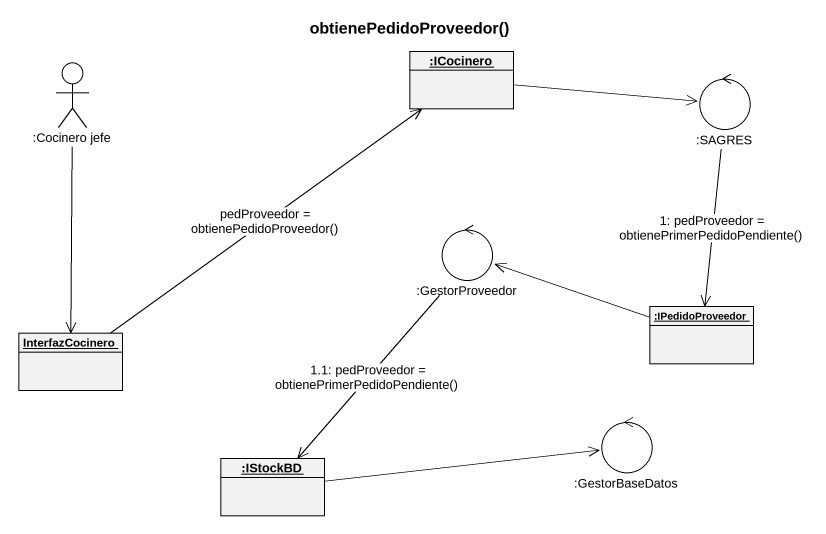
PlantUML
@startuml
title obtienePedidoProveedor()
allowmixing
hide circle
hide empty members
actor ":Cocinero jefe" as Cocinero_jefe
object ":ICocinero" as ICocinero
control ":SAGRES" as SAGRES
control ":GestorProveedor" as GestorProveedor
object InterfazCocinero
object ":IPedidoProveedor" as IPedidoProveedor
control ":GestorBaseDatos" as GestorBaseDatos
object ":IStockBD" as IStockBD
Cocinero_jefe --> InterfazCocinero
ICocinero -right-> SAGRES
SAGRES --> IPedidoProveedor : 1: pedProveedor = obtienePrimerPedidoPendiente()
GestorProveedor --> IStockBD : 1.1: pedProveedor = obtienePrimerPedidoPendiente()
InterfazCocinero -up-> ICocinero : pedProveedor = obtienePedidoProveedor()
IPedidoProveedor -left-> GestorProveedor
IStockBD -right-> GestorBaseDatos
@enduml
